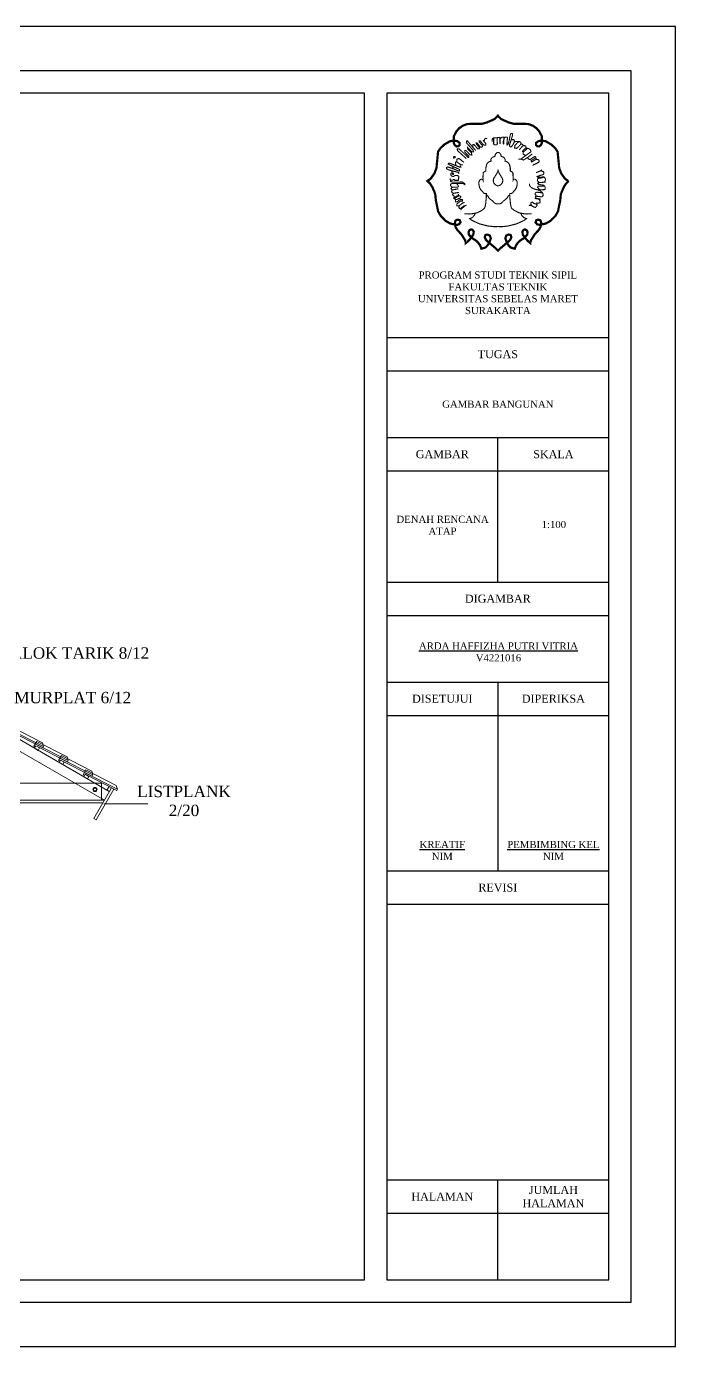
# Model space of a CAD drawing. Header units: millimetres. Extents: x -12161372 to 46643, y -9506984 to 15358.
# Drawn here: x 13723 to 15183, y -2421 to 549 of the extents above; entities that cross this region are included whole.
import ezdxf

# ---------------------------------------------------------------- set-up
doc = ezdxf.new("R2010")
doc.units = ezdxf.units.MM
doc.layers.add('atap', color=220, linetype='Continuous', lineweight=0)
doc.layers.add('teks', color=255, linetype='Continuous', lineweight=5)
doc.styles.get("Standard").update_dxf_attribs({"font": 'arial.ttf'})
doc.styles.add('teks4', font='times.ttf', dxfattribs={"height": 8})

msp = doc.modelspace()

# ---------------------------------------------------------------- linework, layer by layer
for p, q in [((14533.318, -150.803), (15033.318, -150.803)), ((14533.318, -225.803), (15033.318, -225.803)), ((14533.318, -375.803), (15033.318, -375.803)), ((14783.318, -700.803), (14783.318, -375.803)), ((14533.318, -450.803), (15033.318, -450.803)), ((14533.318, -700.803), (15033.318, -700.803)), ((14533.318, -775.803), (15033.318, -775.803)), ((14533.318, -925.803), (15033.318, -925.803)), ((14783.318, -925.803), (14783.318, -1350.803)), ((14533.318, -1000.803), (15033.318, -1000.803)), ((14533.318, -1350.803), (15033.318, -1350.803)), ((14533.318, -1425.803), (15033.318, -1425.803)), ((14533.318, -2045.803), (15033.318, -2045.803)), ((14783.318, -2270.803), (14783.318, -2045.803)), ((14533.318, -2120.803), (15033.318, -2120.803))]:
    msp.add_line(p, q)
for points in [[(10983.318, -2420.803), (15183.318, -2420.803), (15183.318, 549.197), (10983.318, 549.197)], [(11183.318, -2320.803), (15083.318, -2320.803), (15083.318, 449.197), (11183.318, 449.197)], [(11233.318, -2270.803), (14483.318, -2270.803), (14483.318, 399.197), (11233.318, 399.197)], [(14533.318, -2270.803), (15033.318, -2270.803), (15033.318, 399.197), (14533.318, 399.197)]]:
    msp.add_lwpolyline(points, close=True)
at = {"color": 0, "lineweight": -3}
for points, const_width in [([(14942.713, 201.642), (14936.416, 195.182), (14931.77, 187.704), (14927.641, 178.421), (14925.075, 171.501), (14923.727, 157.783), (14921.018, 144.949), (14918.707, 133.09), (14912.932, 122.993), (14901.842, 111.77), (14891.985, 106.026), (14883.758, 103.957), (14876.473, 102.744), (14871.757, 103.976), (14868.209, 108.276), (14870.186, 113.481), (14874.651, 114.47), (14879.508, 112.448), (14880.925, 107.192), (14879.699, 98.635), (14876.056, 91.963), (14870.997, 86.504), (14866.545, 81.652), (14863.308, 76.597), (14860.475, 72.149), (14857.844, 68.106), (14856.427, 63.254), (14856.427, 61.838), (14850.964, 66.286), (14846.512, 71.139), (14844.083, 74.778), (14839.631, 80.439), (14838.417, 87.515), (14841.048, 91.356), (14844.286, 92.569), (14848.131, 90.75), (14850.154, 86.706), (14849.547, 80.843), (14847.119, 78.215), (14844.083, 74.98), (14840.643, 71.947), (14833.561, 67.499), (14828.704, 62.849), (14824.454, 56.986), (14822.77, 52.931), (14821.475, 49.049), (14812.41, 51.637), (14807.877, 56.166), (14805.286, 60.047), (14803.02, 64.253), (14800.066, 72.318), (14802.182, 78.661), (14807.528, 80.887), (14812.095, 79.996), (14813.765, 74.989), (14811.315, 69.314), (14805.746, 64.084), (14800.177, 59.299), (14795.054, 55.071), (14790.154, 50.953), (14783.805, 44.722), (14777.457, 50.953), (14772.556, 55.071), (14767.433, 59.299), (14761.864, 64.084), (14756.295, 69.314), (14753.845, 74.989), (14755.515, 79.996), (14760.082, 80.887), (14765.428, 78.661), (14767.544, 72.318), (14764.59, 64.253), (14762.324, 60.047), (14759.733, 56.166), (14755.201, 51.637), (14746.135, 49.049), (14744.84, 52.931), (14743.156, 56.986), (14738.906, 62.849), (14734.049, 67.499), (14726.967, 71.947), (14723.527, 74.98), (14720.491, 78.215), (14718.063, 80.843), (14717.456, 86.706), (14719.48, 90.75), (14723.324, 92.569), (14726.562, 91.356), (14729.193, 87.515), (14727.979, 80.439), (14723.527, 74.778), (14721.098, 71.139), (14716.646, 66.286), (14711.183, 61.838), (14711.183, 63.254), (14709.766, 68.106), (14707.136, 72.149), (14704.302, 76.597), (14701.065, 81.652), (14696.613, 86.504), (14691.554, 91.963), (14687.911, 98.635), (14686.685, 107.192), (14688.102, 112.448), (14692.959, 114.47), (14697.425, 113.481), (14699.401, 108.276), (14695.854, 103.976), (14691.137, 102.744), (14683.852, 103.957), (14675.625, 106.026), (14665.768, 111.77), (14654.679, 122.993), (14648.903, 133.09), (14646.592, 144.949), (14643.883, 157.783), (14642.535, 171.501), (14639.969, 178.421), (14635.84, 187.704), (14631.194, 195.182), (14624.897, 201.642), (14632.074, 206.423), (14641.045, 218.97), (14645.282, 231.004), (14648.818, 267.218), (14654.417, 275.462), (14662.963, 283.412), (14675.34, 290.772), (14684.889, 292.303), (14691.955, 291.098), (14697.473, 287.035), (14697.473, 282.538), (14694.424, 279.636), (14690.51, 279.192), (14686.718, 281.909), (14684.5, 286.055), (14684.5, 289.795), (14684.5, 302.469), (14690.087, 312.864), (14696.169, 320.013), (14704.183, 325.589), (14713.914, 329.449), (14725.946, 330.088), (14738.218, 330.088), (14747.743, 330.088), (14757.818, 332.833), (14768.259, 337.225), (14776.357, 340.935), (14783.318, 348.256), (14790.278, 340.935), (14798.377, 337.225), (14808.818, 332.833), (14818.892, 330.088), (14828.417, 330.088), (14840.69, 330.088), (14852.722, 329.449), (14862.453, 325.589), (14870.467, 320.013), (14876.548, 312.864), (14882.136, 302.469), (14882.136, 289.795), (14882.136, 286.055), (14879.918, 281.909), (14876.126, 279.192), (14872.212, 279.636), (14869.163, 282.538), (14869.163, 287.035), (14874.681, 291.098), (14881.747, 292.303), (14891.295, 290.772), (14903.672, 283.412), (14912.218, 275.462), (14917.817, 267.218), (14921.354, 231.004), (14925.591, 218.97), (14934.561, 206.423), (14941.738, 201.642)], 5), ([(14752.145, 289.855), (14753.203, 294.179), (14754.068, 296.39), (14755.8, 297.254), (14757.05, 297.351), (14757.82, 297.062), (14758.397, 296.39), (14758.782, 295.813)], 2.5), ([(14770.402, 289.735), (14770.972, 296.186), (14773.63, 298.463), (14781.796, 298.653), (14782.176, 284.233), (14780.467, 282.525), (14775.719, 282.525), (14773.82, 284.992), (14773.82, 298.467)], 2.5), ([(14781.796, 298.653), (14786.544, 299.601), (14786.544, 299.601), (14788.167, 298.721), (14788.26, 284.884)], 2.5), ([(14788.214, 291.803), (14788.757, 296.2), (14789.541, 297.167), (14791.431, 299.102), (14792.538, 299.839), (14796.918, 299.977), (14796.759, 285.472), (14795.815, 284.883), (14795.225, 286.652), (14795.579, 290.779), (14797.601, 297.036), (14798.532, 299.361), (14802.144, 300.225), (14804.411, 299.659), (14805.166, 298.15), (14804.411, 293.998), (14803.844, 284.186), (14804.411, 282.488), (14806.3, 283.809), (14807.999, 289.281), (14808.944, 293.055), (14810.266, 300.414), (14811.588, 305.886), (14812.91, 308.339), (14815.743, 308.339), (14816.498, 306.641), (14816.12, 303.056), (14810.077, 284.186), (14809.51, 281.356), (14810.266, 279.091), (14811.965, 277.959), (14813.854, 278.714), (14816.876, 282.299), (14819.331, 286.828), (14820.653, 291.357), (14820.087, 294.187), (14817.82, 294.564), (14814.987, 294.187), (14812.91, 293.998)], 2.5), ([(14712.207, 252.035), (14692.458, 270.023), (14692.039, 273.091), (14692.388, 273.928), (14696.226, 273.997), (14716.463, 254.266), (14717.789, 254.615), (14718.138, 257.125), (14709.345, 265.701), (14709.206, 269.814), (14711.997, 269.814), (14721.069, 260.193), (14724.489, 259.983), (14724.209, 264.515), (14715.696, 272.812), (14715.347, 276.577), (14724.907, 267.095), (14728.536, 266.956), (14727.599, 270.794), (14714.558, 285.251), (14712.541, 287.958), (14712.731, 291.384), (14714.359, 292.066), (14733.673, 269.723)], 2.5), ([(14726.841, 275.974), (14727.071, 283.634), (14729.448, 283.71), (14738.121, 273.718), (14741.563, 274.031), (14741.876, 276.375), (14734.835, 285.129), (14734.748, 286.859), (14736.622, 286.859), (14744.057, 277.679), (14746.535, 277.558), (14748.409, 278.464), (14748.651, 280.94), (14741.216, 289.878), (14741.278, 291.752), (14743.642, 291.828), (14750.809, 282.61), (14753.402, 282.23), (14756.452, 282.153), (14756.022, 285.889), (14749.556, 293.812)], 2.5), ([(14819.592, 288.906), (14824.317, 290.255), (14828.03, 290.255), (14832.418, 289.918), (14835.118, 288.232), (14835.456, 284.522), (14831.743, 280.476), (14825.667, 274.743), (14820.942, 275.754), (14821.954, 281.487), (14824.992, 284.86), (14828.03, 288.232), (14830.393, 288.906)], 2.5), ([(14846.312, 276.017), (14850.138, 274.853), (14853.631, 274.023), (14856.125, 272.029), (14857.456, 269.702), (14857.788, 267.21), (14845.98, 258.569), (14835.169, 250.593), (14829.348, 250.759)], 2.5), ([(14835.456, 284.522), (14839.66, 283.66), (14839.826, 281.002), (14831.51, 271.53)], 2.5), ([(14839.826, 281.002), (14844.15, 280.835), (14846.312, 279.672), (14846.312, 276.017), (14837.498, 266.877)], 2.5), ([(14850.138, 274.853), (14840.658, 266.545), (14840.159, 261.892), (14842.321, 260.563), (14845.98, 258.569)], 2.5), ([(14695.374, 223.726), (14697.168, 224.279), (14697.032, 227.376), (14671.499, 239.2), (14672.452, 241.108), (14674.738, 241.489), (14696.651, 232.907), (14699.89, 232.335), (14699.509, 234.432), (14697.794, 235.958)], 2.5), ([(14688.837, 235.989), (14688.744, 238.258), (14688.282, 240.435), (14688.004, 243.028), (14688.837, 244.324), (14690.086, 244.695), (14693.001, 242.889), (14696.1, 240.759), (14698.321, 239.323), (14700.366, 237.98), (14702.586, 237.795), (14704.715, 237.841)], 2.5), ([(14691.543, 243.792), (14690.911, 246.74), (14690.95, 248.448), (14691.337, 249.923), (14692.462, 251.126), (14694.207, 251.747), (14696.262, 251.63), (14697.682, 250.726), (14698.86, 250.078), (14700.217, 248.914), (14701.852, 247.34), (14703.111, 246.473), (14704.213, 245.607), (14705.708, 244.347), (14706.731, 243.48), (14707.36, 242.85)], 2.5), ([(14835.169, 250.593), (14840.99, 248.599), (14850.637, 254.581), (14861.115, 262.557)], 2.5), ([(14850.637, 254.581), (14851.468, 251.59), (14853.298, 250.427), (14855.793, 249.762), (14866.191, 256.48), (14868.766, 255.412), (14868.766, 255.412), (14868.61, 253.27), (14857.3, 246.72)], 2.5), ([(14857.3, 246.72), (14861.111, 245.114), (14871.561, 251.379)], 2.5), ([(14861.111, 245.114), (14858.209, 243.49)], 2.5), ([(14866.336, 248.246), (14869.913, 250.389), (14872.908, 249.627), (14874.696, 248.989), (14875.824, 247.818), (14876.5, 246.15), (14875.508, 243.581), (14862.564, 237.189), (14861.832, 235.817)], 2.5), ([(14685.731, 222.987), (14680.372, 224.153), (14676.877, 225.319), (14671.69, 226.804), (14667.879, 229.092), (14667.638, 231.709), (14670.61, 233.103), (14682.241, 229.289), (14686.141, 227.616), (14691.135, 225.449), (14695.328, 223.68)], 2.5), ([(14676.05, 207.715), (14676.201, 204.692), (14677.712, 203.633), (14679.071, 203.18), (14680.884, 203.029), (14682.394, 203.633), (14683.15, 204.692), (14683.754, 204.843), (14685.264, 204.843), (14685.717, 203.936), (14686.473, 202.877), (14694.479, 203.029), (14695.083, 206.657), (14695.234, 209.379), (14695.536, 211.193), (14694.63, 212.554), (14692.666, 213.461), (14690.4, 213.914), (14687.681, 213.914), (14685.869, 213.461), (14684.358, 211.798), (14682.243, 211.646), (14679.826, 212.402), (14678.467, 213.763), (14677.712, 215.275), (14677.712, 216.636), (14677.863, 218.299), (14679.222, 218.904), (14681.941, 218.904), (14683.754, 218.752), (14684.186, 217.378)], 2.5), ([(14680.627, 217.807), (14680.627, 220.749), (14679.893, 223.249), (14679.305, 224.72)], 2.5), ([(14680.627, 217.807), (14680.999, 217.132), (14682.186, 216.456), (14683.411, 216.456), (14684.186, 217.378)], 2.5), ([(14682.087, 227.859), (14682.376, 229.737), (14682.412, 231.687), (14682.376, 234.359)], 2.5), ([(14685.731, 222.987), (14690.914, 221.779), (14692.237, 221.19), (14695.176, 220.308), (14695.764, 218.248), (14695.323, 217.219)], 2.5), ([(14882.976, 226.411), (14876.486, 222.838), (14869.347, 220.24)], 2.5), ([(14879.731, 224.625), (14883.088, 223.325), (14886.286, 222.365), (14886.925, 218.204), (14885.326, 215.963), (14880.53, 214.363), (14871.832, 211.639), (14874.064, 209.474), (14887.25, 210.648), (14889.324, 208.282), (14890.603, 205.081), (14889.643, 201.4), (14888.045, 198.839)], 2.5), ([(14886.286, 209.402), (14873.335, 207.001), (14872.215, 202.6), (14873.494, 200.92), (14876.64, 197.771)], 2.5), ([(14676.956, 204.162), (14677.339, 200.025), (14681.315, 198.939), (14703.725, 199.06), (14708.785, 195.442), (14708.906, 193.392), (14704.689, 196.045), (14686.376, 195.683), (14680.231, 195.683), (14678.183, 194.96), (14676.857, 193.392), (14676.978, 190.98), (14680.111, 187.242), (14693.002, 187.604), (14694.568, 189.413), (14693.845, 191.825), (14690.564, 195.766)], 2.5), ([(14680.706, 181.392), (14678.158, 183.92), (14680.111, 187.242)], 2.5), ([(14683.137, 173.551), (14679.085, 176.795), (14680.706, 181.392), (14694.752, 183.825)], 2.5), ([(14890.168, 182.098), (14874.257, 181.252), (14868.907, 182.379), (14863.979, 183.93), (14859.473, 185.903), (14856.516, 188.862), (14854.404, 192.245), (14854.404, 195.486)], 2.5), ([(14891.242, 199), (14872.215, 197.399)], 2.5), ([(14872.215, 197.399), (14875.101, 193.662), (14886.245, 191.946), (14889.96, 187.655), (14889.96, 187.655), (14889.53, 182.064)], 2.5), ([(14888.103, 189.801), (14874.117, 189.567), (14872.568, 187.594), (14874.821, 184.212), (14879.227, 181.516)], 2.5), ([(14874.257, 181.252), (14879.186, 178.856), (14882.283, 176.319), (14884.536, 173.642), (14885.24, 171.246), (14884.959, 168.709), (14884.536, 167.018), (14883.128, 165.468)], 2.5), ([(14685.568, 167.333), (14681.246, 170.307), (14683.137, 173.551), (14695.562, 175.714)], 2.5), ([(14685.568, 167.333), (14684.086, 163.071), (14685.284, 161.609), (14688.211, 159.76), (14690.729, 159.747), (14693.427, 160.786), (14695.088, 161.825), (14696.541, 162.24), (14698.513, 162.76), (14699.758, 164.733), (14699.758, 166.603), (14697.89, 168.058), (14695.811, 167.722), (14693.13, 166.557), (14690.651, 165.241), (14689.033, 164.178), (14687.161, 163.064), (14685.284, 161.609)], 2.5), ([(14684.086, 163.071), (14684.89, 163.695), (14685.695, 164.318), (14686.629, 164.889), (14687.563, 165.461), (14688.653, 166.136), (14689.743, 166.811), (14691.04, 167.434), (14692.337, 168.058), (14693.687, 168.577), (14695.036, 169.097), (14695.006, 170.098), (14694.942, 171.196), (14693.329, 171.519)], 2.5), ([(14695.918, 145.587), (14691.079, 145.587), (14691.079, 149.713), (14699.503, 156.531), (14703.984, 156.531), (14703.984, 159.76), (14698.428, 159.76), (14691.975, 154.737), (14688.211, 154.737), (14688.211, 159.76)], 2.5), ([(14709.541, 145.587), (14706.673, 145.587), (14700.041, 139.666), (14696.098, 140.025), (14695.918, 145.587), (14704.881, 152.404), (14708.466, 153.122)], 2.5), ([(14707.953, 127.527), (14719.539, 127.251), (14728.091, 128.078), (14737.195, 130.007), (14747.678, 135.52), (14753.195, 139.93), (14754.851, 144.615), (14755.954, 150.128), (14756.506, 156.467), (14757.333, 164.46), (14757.333, 169.972), (14757.333, 173.004)], 2.5), ([(14859.657, 127.527), (14848.071, 127.251), (14839.519, 128.078), (14830.415, 130.007), (14819.932, 135.52), (14814.415, 139.93), (14812.759, 144.615), (14811.656, 150.128), (14811.104, 156.467), (14810.277, 164.46), (14810.277, 169.972), (14810.277, 173.004)], 2.5), ([(14871.541, 147.023), (14870.037, 149.251), (14863.844, 151.218), (14861.288, 154.072), (14858.339, 153.186), (14857.356, 149.644), (14860.305, 145.217), (14866.788, 141.875), (14860.305, 145.217), (14857.561, 146.714), (14855.09, 146.764), (14852.92, 146.221)], 2.5), ([(14879.89, 160.112), (14866.413, 162.129)], 2.5), ([(14883.41, 174.98), (14878.341, 175.333), (14871.16, 176.319), (14867.921, 174.769), (14866.936, 172.091), (14869.47, 168.427), (14871.019, 167.159)], 2.5), ([(14870.762, 153.653), (14871.541, 147.023), (14871.152, 145.229), (14869.204, 143.357), (14868.035, 142.187), (14866.788, 141.875)], 2.5), ([(14883.128, 165.468), (14871.019, 167.159), (14867.78, 166.172), (14868.203, 164.481), (14869.611, 162.79), (14879.89, 160.112)], 2.5), ([(14874.75, 161.451), (14877.074, 158.878), (14878.165, 156.538), (14878.555, 154.043), (14878.009, 152.483), (14875.983, 151.937), (14873.723, 151.547), (14871.054, 151.165)], 2.5), ([(14699.862, 135.719), (14700.579, 137.872), (14709.541, 145.587), (14712.947, 147.022)], 2.5), ([(14732.538, 128.931), (14730.591, 124.393), (14728.645, 122.016), (14725.616, 118.991), (14721.939, 117.478), (14719.776, 116.83), (14725.4, 112.724), (14731.673, 109.698), (14737.513, 107.105), (14743.137, 104.728), (14750.059, 102.999), (14755.316, 101.611), (14760.979, 100.197), (14767.019, 99.537), (14773.531, 98.782), (14779.571, 98.688), (14783.805, 98.943), (14788.039, 98.688), (14794.079, 98.782), (14800.591, 99.537), (14806.631, 100.197), (14812.294, 101.611), (14817.552, 102.999), (14824.473, 104.728), (14830.097, 107.105), (14835.937, 109.698), (14842.21, 112.724), (14847.834, 116.83), (14845.671, 117.478), (14841.994, 118.991), (14838.965, 122.016), (14837.019, 124.393), (14835.072, 128.931)], 2.5)]:
    msp.add_lwpolyline(points, dxfattribs=dict(at, const_width=const_width))
at = {"color": 0, "lineweight": -3, "const_width": 2.5}
for points in [[(14683.613, 253.173), (14683.454, 254.762), (14684.407, 256.193), (14686.63, 256.511), (14687.52, 255.718), (14687.595, 254.894), (14687.265, 254.286), (14686.095, 253.545), (14685.27, 253.245), (14684.089, 253.014), (14683.613, 253.173)], [(14783.805, 149.943), (14783.319, 149.925), (14781.191, 150.137), (14779.064, 150.35), (14777.787, 150.775), (14776.511, 151.838), (14775.021, 152.688), (14773.532, 154.389), (14770.766, 157.183), (14766.937, 159.734), (14765.235, 161.647), (14762.469, 164.198), (14761.405, 167.174), (14757.538, 170.076), (14757.434, 173.009), (14756.144, 173.281), (14754.646, 173.281), (14753.251, 173.54), (14751.081, 174.572), (14748.852, 178.015), (14746.724, 179.928), (14744.597, 182.054), (14743.746, 184.392), (14742.469, 185.88), (14741.618, 188.856), (14741.405, 190.769), (14740.767, 193.745), (14740.556, 196.975), (14740.556, 199.1), (14741.407, 201.013), (14742.258, 202.501), (14743.322, 203.777), (14744.599, 204.84), (14746.514, 205.69), (14748.854, 205.052), (14749.918, 202.927), (14749.918, 203.989), (14749.705, 205.052), (14749.918, 206.965), (14749.705, 208.666), (14749.918, 210.579), (14750.131, 214.405), (14750.131, 217.806), (14750.343, 219.507), (14751.194, 220.57), (14752.045, 221.845), (14754.173, 222.908), (14756.301, 223.971), (14756.088, 226.097), (14756.088, 228.86), (14756.301, 231.411), (14756.939, 232.686), (14756.939, 233.962), (14757.577, 235.662), (14757.79, 237.788), (14758.854, 239.701), (14759.918, 241.402), (14762.258, 243.527), (14764.811, 245.228), (14768.003, 246.078), (14767.79, 247.779), (14767.79, 250.117), (14769.279, 252.455), (14770.981, 254.581), (14773.322, 255.644), (14776.726, 256.707), (14776.939, 258.62), (14778.215, 262.021), (14780.981, 264.997), (14783.805, 265.561), (14786.629, 264.997), (14789.395, 262.021), (14790.671, 258.62), (14790.884, 256.707), (14794.288, 255.644), (14796.629, 254.581), (14798.331, 252.455), (14799.82, 250.117), (14799.82, 247.779), (14799.607, 246.078), (14802.799, 245.228), (14805.352, 243.527), (14807.692, 241.402), (14808.756, 239.701), (14809.82, 237.788), (14810.033, 235.662), (14810.671, 233.962), (14810.671, 232.686), (14811.309, 231.411), (14811.522, 228.86), (14811.522, 226.097), (14811.309, 223.971), (14813.437, 222.908), (14815.565, 221.845), (14816.416, 220.57), (14817.267, 219.507), (14817.479, 217.806), (14817.479, 214.405), (14817.692, 210.579), (14817.905, 208.666), (14817.692, 206.965), (14817.905, 205.052), (14817.692, 203.989), (14817.692, 202.927), (14818.756, 205.052), (14821.096, 205.69), (14823.011, 204.84), (14824.288, 203.777), (14825.352, 202.501), (14826.203, 201.013), (14827.054, 199.1), (14827.054, 196.975), (14826.843, 193.745), (14826.205, 190.769), (14825.992, 188.856), (14825.141, 185.88), (14823.865, 184.392), (14823.014, 182.054), (14820.886, 179.928), (14818.758, 178.015), (14816.529, 174.572), (14814.359, 173.54), (14812.965, 173.281), (14811.466, 173.281), (14810.177, 173.009), (14810.072, 170.076), (14806.205, 167.174), (14805.141, 164.198), (14802.376, 161.647), (14800.673, 159.734), (14796.844, 157.183), (14794.078, 154.389), (14792.589, 152.688), (14791.099, 151.838), (14789.823, 150.775), (14788.546, 150.35), (14786.419, 150.137), (14784.291, 149.925)], [(14783.805, 190.493), (14782.796, 190.544), (14781.652, 190.988), (14782.796, 190.544), (14781.652, 190.988), (14780.149, 191.699), (14780.149, 191.699), (14779.056, 192.28), (14777.828, 192.976), (14776.791, 193.926), (14775.873, 194.93), (14774.895, 196.309), (14774.063, 197.823), (14773.477, 199.63), (14773.232, 201.633), (14773.232, 203.392), (14773.477, 205.004), (14773.868, 206.372), (14774.552, 207.886), (14775.335, 209.352), (14776.025, 210.348), (14776.954, 211.569), (14778.03, 213.425), (14779.057, 214.989), (14779.937, 216.356), (14780.817, 217.822), (14781.648, 219.629), (14782.479, 221.388), (14783.262, 222.951), (14783.805, 224.895), (14784.348, 222.951), (14785.131, 221.388), (14785.962, 219.629), (14786.793, 217.822), (14787.673, 216.356), (14788.553, 214.989), (14789.58, 213.425), (14790.656, 211.569), (14791.585, 210.348), (14792.275, 209.352), (14793.058, 207.886), (14793.742, 206.372), (14794.133, 205.004), (14794.378, 203.392), (14794.378, 201.633), (14794.133, 199.63), (14793.547, 197.823), (14792.715, 196.309), (14791.738, 194.93), (14790.819, 193.926), (14789.782, 192.976), (14788.554, 192.28), (14787.461, 191.699), (14787.461, 191.699), (14785.958, 190.988), (14784.814, 190.544), (14785.958, 190.988), (14784.814, 190.544)]]:
    msp.add_lwpolyline(points, close=True, dxfattribs=at)
at = {"layer": 'atap', "ltscale": 0.8}
for p, q in [((12907.155, -593.526), (13909.144, -1172.024)), ((12905.349, -618.349), (13897.944, -1191.423)), ((13891.544, -1153.023), (13567.955, -1153.023)), ((13891.544, -1153.023), (13891.544, -1191.423)), ((13891.544, -1191.423), (13567.955, -1191.423)), ((13567.955, -1191.423), (13897.944, -1191.423)), ((13567.955, -1197.823), (13894.249, -1197.823)), ((13896.862, -1199.698), (13996.133, -1199.698))]:
    msp.add_line(p, q, dxfattribs=at)
for points in [[(13687.098, -1032.929), (13761.084, -1070.627), (13759.631, -1073.478), (13688.351, -1037.159), (13686.751, -1039.931), (13683.98, -1038.331), (13690.302, -1027.379), (13758.586, -1062.172), (13761.084, -1070.627)], [(13742.523, -1064.929), (13816.51, -1102.627), (13815.057, -1105.478), (13743.776, -1069.159), (13742.176, -1071.931), (13739.405, -1070.331), (13745.728, -1059.379), (13814.012, -1094.172), (13816.51, -1102.627)], [(13797.949, -1096.929), (13871.935, -1134.627), (13870.483, -1137.478), (13799.202, -1101.159), (13797.602, -1103.931), (13794.831, -1102.331), (13801.154, -1091.379), (13869.437, -1126.172), (13871.935, -1134.627)], [(13853.375, -1128.929), (13927.361, -1166.627), (13925.908, -1169.478), (13854.628, -1133.159), (13853.028, -1135.931), (13850.256, -1134.331), (13856.579, -1123.379), (13924.863, -1158.172), (13927.361, -1166.627)]]:
    msp.add_lwpolyline(points, dxfattribs=at)
for points in [[(13743.776, -1069.159), (13752.09, -1073.959), (13748.89, -1079.502), (13740.576, -1074.702)], [(13799.202, -1101.159), (13807.516, -1105.959), (13804.316, -1111.502), (13796.002, -1106.702)], [(13854.628, -1133.159), (13862.942, -1137.959), (13859.742, -1143.502), (13851.428, -1138.702)], [(13914.09, -1163.457), (13919.633, -1166.657), (13879.633, -1235.939), (13874.09, -1232.739)], [(13908.415, -1160.518), (13913.957, -1163.718), (13909.157, -1172.032), (13903.615, -1168.832)]]:
    msp.add_lwpolyline(points, close=True, dxfattribs=at)
for radius in [4.8, 3.2]:
    msp.add_circle((13876.887, -1167.477), radius, dxfattribs=at)

# ---------------------------------------------------------------- texts
at = {"attachment_point": 5}
for s, insert, char_height, width in [('{\\fTimes New Roman|b0|i0|c0|p18;PROGRAM STUDI TEKNIK SIPIL\\PFAKULTAS TEKNIK\\PUNIVERSITAS SEBELAS MARET\\PSURAKARTA}', (14783.318, -50.152), 16, 500), ('{\\fTimes New Roman|b0|i0|c0|p18;TUGAS}', (14783.318, -188.303), 18, 500), ('{\\fTimes New Roman|b0|i0|c0|p18;GAMBAR BANGUNAN}', (14783.318, -300.803), 16, 500), ('{\\fTimes New Roman|b0|i0|c0|p18;GAMBAR}', (14658.318, -413.303), 18, 250), ('{\\fTimes New Roman|b0|i0|c0|p18;SKALA}', (14908.318, -413.303), 18, 250), ('{\\fTimes New Roman|b0|i0|c0|p18;DENAH RENCANA ATAP}', (14658.918, -572.951), 16, 250), ('{\\fTimes New Roman|b0|i0|c0|p18;1:100}', (14909.309, -571.506), 16, 250), ('{\\fTimes New Roman|b0|i0|c0|p18;DIGAMBAR}', (14783.318, -738.303), 18, 500), ('{\\fTimes New Roman|b0|i0|c0|p18;\\LARDA HAFFIZHA PUTRI VITRIA\\l\\PV4221016}', (14784.717, -858.034), 16, 500), ('{\\fTimes New Roman|b0|i0|c0|p18;DISETUJUI}', (14658.318, -963.303), 18, 250), ('{\\fTimes New Roman|b0|i0|c0|p18;DIPERIKSA}', (14908.318, -963.303), 18, 250), ('{\\fTimes New Roman|b0|i0|c0|p18;\\LKREATIF\\l\\PNIM}', (14658.318, -1304.587), 16, 250), ('{\\fTimes New Roman|b0|i0|c0|p18;\\LPEMBIMBING KEL\\l\\PNIM}', (14908.318, -1304.587), 16, 250), ('{\\fTimes New Roman|b0|i0|c0|p18;REVISI}', (14783.318, -1388.303), 18, 500), ('{\\fTimes New Roman|b0|i0|c0|p18;HALAMAN}', (14658.318, -2083.303), 18, 250), ('{\\fTimes New Roman|b0|i0|c0|p18;JUMLAH\\PHALAMAN}', (14908.318, -2083.303), 18, 250)]:
    msp.add_mtext(s, dxfattribs=dict(at, insert=insert, char_height=char_height, width=width))
at = {"layer": 'teks', "ltscale": 0.8, "char_height": 25.6, "attachment_point": 5, "style": 'teks4'}
for s, width, insert in [('BALOK TARIK 8/12', 352.78869, (13829.301, -860.719)), ('MURPLAT 6/12', 264.54261, (13826.65, -960.919)), ('LISTPLANK 2/20', 56.9613, (14077.148, -1193.361))]:
    msp.add_mtext_dynamic_manual_height_columns(s, width=width, gutter_width=100, heights=[0], dxfattribs=dict(at, insert=insert))

doc.saveas('drawing.dxf')
